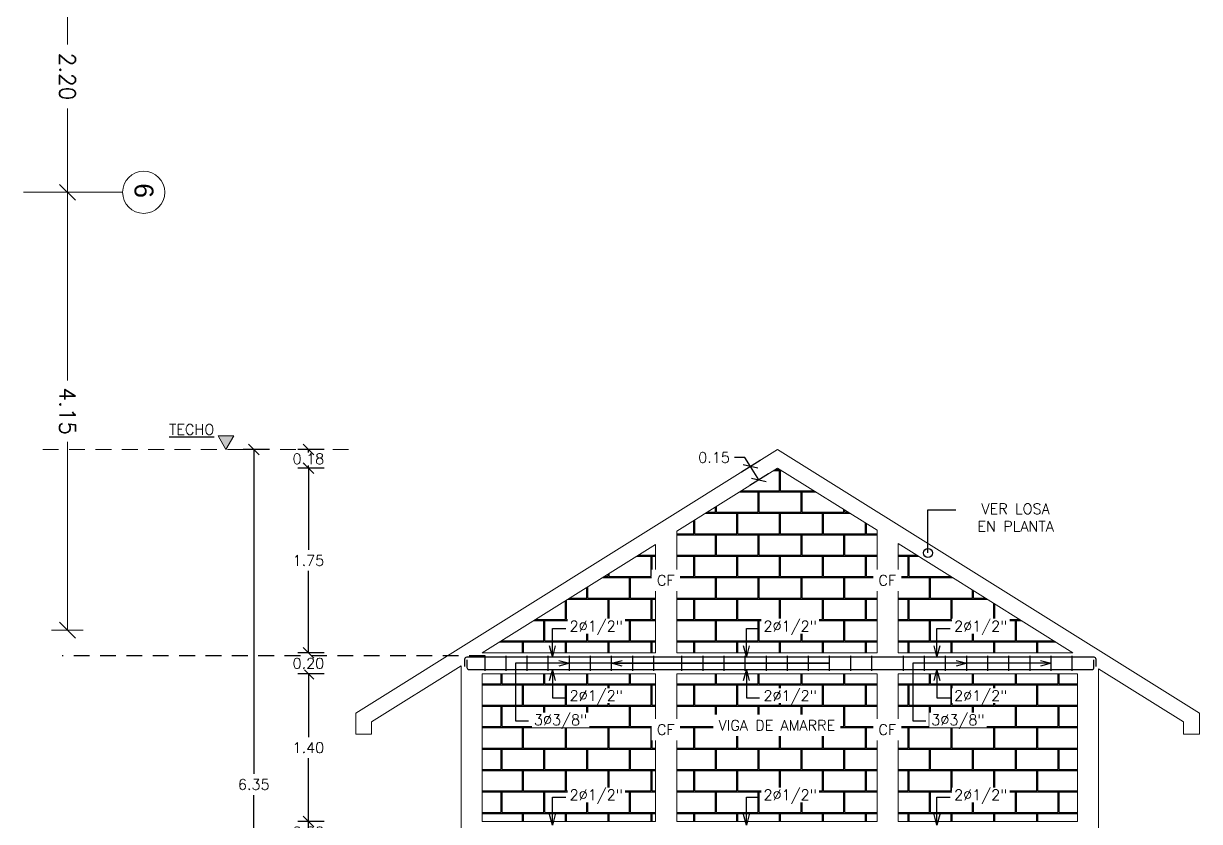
# Model space of a CAD drawing. Header units: metres. Extents: x -44 to 358, y -286 to 66.
# Drawn here: x -22.02 to -10.87, y -90.1 to -82.54 of the extents above; entities that cross this region are included whole.
import ezdxf
from ezdxf import colors
from ezdxf.entities.mleader import LeaderData, LeaderLine
from ezdxf.math import Vec2, Vec3

# ---------------------------------------------------------------- set-up
doc = ezdxf.new("R2010")
doc.units = ezdxf.units.M
doc.header["$LTSCALE"] = 0.3
doc.header["$PDMODE"] = 3
for name, pattern in [('DASHED', [0.75, 0.5, -0.25]), ('Grid Line 1_2_', [22.225, 12.7, -3.175, 3.175, -3.175]), ('HIDDEN', [9.525, 6.35, -3.175])]:
    doc.linetypes.add(name, pattern=pattern)
for name, color, linetype, lineweight in [('0-S-GRID', 1, 'Continuous', 9), ('0-S-GRID-IDEN', 1, 'Continuous', 9), ('Columnas', 7, 'Continuous', 18), ('VIGAS', 1, 'HIDDEN', 15)]:
    doc.layers.add(name, color=color, linetype=linetype, lineweight=lineweight)
for name, color, linetype in [('001-DIMLOSA', 4, 'Continuous'), ('001-DIMTEXTO', 4, 'Continuous'), ('ACERO', 5, 'Continuous'), ('DIMENSIONES', 7, 'Continuous'), ('DIMTEXTO', 4, 'Continuous'), ('HATCH', 8, 'Continuous'), ('TEXTO1', 1, 'Continuous')]:
    doc.layers.add(name, color=color, linetype=linetype)
doc.styles.add('Arial_2', font='arial.ttf', dxfattribs={"height": 0.2})
doc.styles.add('SMPLEX', font='simplex.shx')
doc.dimstyles.new('DIM-50', dxfattribs={"dimscale": 0.5, "dimtxt": 0.2, "dimasz": 0.2, "dimexe": 0.2, "dimexo": 0.2, "dimgap": 0.1, "dimtad": 0, "dimtih": 1, "dimtoh": 1, "dimzin": 0, "dimdsep": 46, "dimtxsty": 'SMPLEX', "dimblk1": 'OBLIQUE', "dimblk2": 'OBLIQUE', "dimsah": 1, "dimcen": 0.2, "dimclrd": 4, "dimclre": 4, "dimclrt": 4, "dimadec": 0, "dimazin": 0, "dimtfac": 1, "dimtmove": 0, "dimatfit": 3, "dimldrblk": 'OPEN30', "dimfxl": 0.3, "dimfxlon": 1, "dimtfill": 1, "dimtolj": 1, "dimtzin": 0, "dimarcsym": 0})
doc.dimstyles.new('DIM-75', dxfattribs={"dimscale": 0.75, "dimtxt": 0.2, "dimasz": 0.2, "dimexe": 0.2, "dimexo": 0.2, "dimgap": 0.1, "dimtad": 0, "dimtih": 1, "dimtoh": 1, "dimzin": 0, "dimdsep": 46, "dimtxsty": 'SMPLEX', "dimblk1": 'OBLIQUE', "dimblk2": 'OBLIQUE', "dimsah": 1, "dimcen": 0.2, "dimclrd": 4, "dimclre": 4, "dimclrt": 4, "dimadec": 0, "dimazin": 0, "dimtfac": 1, "dimtmove": 0, "dimatfit": 3, "dimldrblk": 'OBLIQUE', "dimfxl": 0.2, "dimfxlon": 1, "dimtfill": 1, "dimtolj": 1, "dimtzin": 0, "dimarcsym": 0})
pattern_1 = [(360, (-20.93746, -163.17626), (0.2032, 0.2032), [0.396875, -0.009525]), (360, (-21.14066, -163.16674), (0.2032, 0.2032), [0.396875, -0.009525]), (90, (-20.93746, -163.17626), (-0.2032, 0.2032), [-0.212725, 0.193675]), (90, (-20.94698, -163.17626), (-0.2032, 0.2032), [-0.212725, 0.193675])]

# ---------------------------------------------------------------- blocks, each defined once
blk = doc.blocks.new('A$C2BC87D2B')
at = {"layer": '001-DIMTEXTO', "lineweight": 0}
h = blk.add_hatch(color=4, dxfattribs=at)
h.dxf.hatch_style = 1
h.paths.add_polyline_path([(0, 0), (0.112, 0.194), (-0.112, 0.194)])
at = {"layer": '001-DIMTEXTO', "color": 4, "lineweight": 0, "flags": 128}
blk.add_lwpolyline([(0, 0), (0.112, 0.194), (-0.112, 0.194)], close=True, dxfattribs=at)
blk = doc.blocks.new('_OBLIQUE')
at = {"color": 0, "linetype": 'ByBlock'}
blk.add_line((-0.5, -0.5), (0.5, 0.5), dxfattribs=at)
blk = doc.blocks.new('*D791')
at = {"layer": 'DEFPOINTS', "color": 0, "ltscale": 0.2, "transparency": 16777216}
for p in [(-19.837, -86.574), (-14.87, -86.574), (-18.938, -92.925)]:
    blk.add_point(p, dxfattribs=at)
at = {"layer": 'DIMENSIONES', "color": 4, "lineweight": -2, "ltscale": 0.2, "transparency": 16777216}
for p, q in [((-19.687, -86.574), (-19.937, -86.574)), ((-19.837, -86.574), (-19.837, -89.65)), ((-19.837, -92.925), (-19.837, -89.85)), ((-19.687, -92.925), (-19.937, -92.925))]:
    blk.add_line(p, q, dxfattribs=at)
at = {"layer": 'DIMENSIONES', "color": 4, "lineweight": -2, "ltscale": 0.2, "transparency": 16777216, "xscale": 0.1, "yscale": 0.1, "zscale": 0.1}
for p, rotation in [((-19.837, -86.574), 90), ((-19.837, -92.925), 270)]:
    blk.add_blockref('_OBLIQUE', p, dxfattribs=dict(at, rotation=rotation))
at = {"layer": 'DIMENSIONES', "color": 4, "ltscale": 0.2, "transparency": 16777216, "insert": (-19.837, -89.75), "char_height": 0.1, "attachment_point": 5, "style": 'SMPLEX', "bg_fill": 3, "box_fill_scale": 1.1, "bg_fill_color": 256, "bg_fill_true_color": 13158600, "bg_fill_transparency": 0}
blk.add_mtext('\\A1;6.35', dxfattribs=at)
blk = doc.blocks.new('_Open30')
at = {"color": 0, "lineweight": -2}
for p, q in [((-1, 0.27), (0, 0)), ((0, 0), (-1, -0.27)), ((0, 0), (-1, 0))]:
    blk.add_line(p, q, dxfattribs=at)
blk = doc.blocks.new('*D798')
at = {"layer": 'DEFPOINTS', "color": 0, "ltscale": 0.2, "transparency": 16777216}
for p in [(-17.67, -90.1), (-17.67, -90.3)]:
    blk.add_point(p, dxfattribs=at)
at = {"layer": 'DIMENSIONES', "color": 4, "lineweight": -2, "ltscale": 0.2, "transparency": 16777216}
for p, q in [((-19.319, -90.1), (-19.319, -90)), ((-19.169, -90.1), (-19.419, -90.1)), ((-19.169, -90.3), (-19.419, -90.3)), ((-19.319, -90.3), (-19.319, -90.4))]:
    blk.add_line(p, q, dxfattribs=at)
at = {"layer": 'DIMENSIONES', "color": 4, "ltscale": 0.2, "transparency": 16777216, "insert": (-19.319, -90.2), "char_height": 0.1, "attachment_point": 5, "style": 'SMPLEX', "bg_fill": 3, "box_fill_scale": 1.1, "bg_fill_color": 256, "bg_fill_true_color": 13158600, "bg_fill_transparency": 0}
blk.add_mtext('\\A1;0.20', dxfattribs=at)
at = {"layer": 'DEFPOINTS', "color": 0, "ltscale": 0.2, "transparency": 16777216}
blk.add_point((-19.319, -90.1), dxfattribs=at)
at = {"layer": 'DIMENSIONES', "color": 4, "lineweight": -2, "ltscale": 0.2, "transparency": 16777216}
blk.add_line((-19.319, -90.3), (-19.319, -90.1), dxfattribs=at)
blk.add_line((-19.319, -90.3), (-19.319, -90.1), dxfattribs=at)
at = {"layer": 'DIMENSIONES', "color": 4, "lineweight": -2, "ltscale": 0.2, "transparency": 16777216, "xscale": 0.1, "yscale": 0.1, "zscale": 0.1}
for p, rotation in [((-19.319, -90.1), 270), ((-19.319, -90.3), 90)]:
    blk.add_blockref('_OBLIQUE', p, dxfattribs=dict(at, rotation=rotation))
blk = doc.blocks.new('*D799')
at = {"layer": 'DEFPOINTS', "color": 0, "ltscale": 0.2, "transparency": 16777216}
for p in [(-19.319, -88.701), (-17.67, -88.701), (-17.67, -90.1)]:
    blk.add_point(p, dxfattribs=at)
at = {"layer": 'DIMENSIONES', "color": 4, "lineweight": -2, "ltscale": 0.2, "transparency": 16777216}
for p, q in [((-19.169, -88.701), (-19.419, -88.701)), ((-19.319, -88.701), (-19.319, -89.301)), ((-19.319, -90.1), (-19.319, -89.501)), ((-19.169, -90.1), (-19.419, -90.1))]:
    blk.add_line(p, q, dxfattribs=at)
at = {"layer": 'DIMENSIONES', "color": 4, "lineweight": -2, "ltscale": 0.2, "transparency": 16777216, "xscale": 0.1, "yscale": 0.1, "zscale": 0.1}
for p, rotation in [((-19.319, -88.701), 90), ((-19.319, -90.1), 270)]:
    blk.add_blockref('_OBLIQUE', p, dxfattribs=dict(at, rotation=rotation))
at = {"layer": 'DIMENSIONES', "color": 4, "ltscale": 0.2, "transparency": 16777216, "insert": (-19.319, -89.401), "char_height": 0.1, "attachment_point": 5, "style": 'SMPLEX', "bg_fill": 3, "box_fill_scale": 1.1, "bg_fill_color": 256, "bg_fill_true_color": 13158600, "bg_fill_transparency": 0}
blk.add_mtext('\\A1;1.40', dxfattribs=at)
blk = doc.blocks.new('*D800')
at = {"layer": 'DEFPOINTS', "color": 0, "ltscale": 0.2, "transparency": 16777216}
for p in [(-17.67, -88.501), (-17.67, -88.701)]:
    blk.add_point(p, dxfattribs=at)
at = {"layer": 'DIMENSIONES', "color": 4, "lineweight": -2, "ltscale": 0.2, "transparency": 16777216}
for p, q in [((-19.319, -88.501), (-19.319, -88.401)), ((-19.169, -88.501), (-19.419, -88.501)), ((-19.169, -88.701), (-19.419, -88.701)), ((-19.319, -88.701), (-19.319, -88.801))]:
    blk.add_line(p, q, dxfattribs=at)
at = {"layer": 'DIMENSIONES', "color": 4, "lineweight": -2, "ltscale": 0.2, "transparency": 16777216, "xscale": 0.1, "yscale": 0.1, "zscale": 0.1}
for p, rotation in [((-19.319, -88.501), 270), ((-19.319, -88.701), 90)]:
    blk.add_blockref('_OBLIQUE', p, dxfattribs=dict(at, rotation=rotation))
at = {"layer": 'DIMENSIONES', "color": 4, "ltscale": 0.2, "transparency": 16777216, "insert": (-19.319, -88.601), "char_height": 0.1, "attachment_point": 5, "style": 'SMPLEX', "bg_fill": 3, "box_fill_scale": 1.1, "bg_fill_color": 256, "bg_fill_true_color": 13158600, "bg_fill_transparency": 0}
blk.add_mtext('\\A1;0.20', dxfattribs=at)
at = {"layer": 'DEFPOINTS', "color": 0, "ltscale": 0.2, "transparency": 16777216}
blk.add_point((-19.319, -88.501), dxfattribs=at)
blk = doc.blocks.new('*D801')
at = {"layer": 'DEFPOINTS', "color": 0, "ltscale": 0.2, "transparency": 16777216}
for p in [(-19.319, -86.751), (-14.87, -86.751), (-17.67, -88.501)]:
    blk.add_point(p, dxfattribs=at)
at = {"layer": 'DIMENSIONES', "color": 4, "lineweight": -2, "ltscale": 0.2, "transparency": 16777216}
for p, q in [((-19.169, -86.751), (-19.419, -86.751)), ((-19.319, -86.751), (-19.319, -87.526)), ((-19.319, -88.501), (-19.319, -87.726)), ((-19.169, -88.501), (-19.419, -88.501))]:
    blk.add_line(p, q, dxfattribs=at)
at = {"layer": 'DIMENSIONES', "color": 4, "lineweight": -2, "ltscale": 0.2, "transparency": 16777216, "xscale": 0.1, "yscale": 0.1, "zscale": 0.1}
for p, rotation in [((-19.319, -86.751), 90), ((-19.319, -88.501), 270)]:
    blk.add_blockref('_OBLIQUE', p, dxfattribs=dict(at, rotation=rotation))
at = {"layer": 'DIMENSIONES', "color": 4, "ltscale": 0.2, "transparency": 16777216, "insert": (-19.319, -87.626), "char_height": 0.1, "attachment_point": 5, "style": 'SMPLEX', "bg_fill": 3, "box_fill_scale": 1.1, "bg_fill_color": 256, "bg_fill_true_color": 13158600, "bg_fill_transparency": 0}
blk.add_mtext('\\A1;1.75', dxfattribs=at)
blk = doc.blocks.new('*D802')
at = {"layer": 'DEFPOINTS', "color": 0, "ltscale": 0.2, "transparency": 16777216}
for p in [(-14.87, -86.574), (-14.87, -86.751)]:
    blk.add_point(p, dxfattribs=at)
at = {"layer": 'DIMENSIONES', "color": 4, "lineweight": -2, "ltscale": 0.2, "transparency": 16777216}
for p, q in [((-19.169, -86.574), (-19.419, -86.574)), ((-19.319, -86.751), (-19.319, -86.574)), ((-19.169, -86.751), (-19.419, -86.751))]:
    blk.add_line(p, q, dxfattribs=at)
at = {"layer": 'DIMENSIONES', "color": 4, "ltscale": 0.2, "transparency": 16777216, "insert": (-19.319, -86.663), "char_height": 0.1, "attachment_point": 5, "style": 'SMPLEX', "bg_fill": 3, "box_fill_scale": 1.1, "bg_fill_color": 256, "bg_fill_true_color": 13158600, "bg_fill_transparency": 0}
blk.add_mtext('\\A1;0.18', dxfattribs=at)
at = {"layer": 'DEFPOINTS', "color": 0, "ltscale": 0.2, "transparency": 16777216}
blk.add_point((-19.319, -86.574), dxfattribs=at)
at = {"layer": 'DIMENSIONES', "color": 4, "lineweight": -2, "ltscale": 0.2, "transparency": 16777216, "xscale": 0.1, "yscale": 0.1, "zscale": 0.1}
for p, rotation in [((-19.319, -86.574), 90), ((-19.319, -86.751), 270)]:
    blk.add_blockref('_OBLIQUE', p, dxfattribs=dict(at, rotation=rotation))
blk = doc.blocks.new('*D803')
at = {"layer": 'DEFPOINTS', "color": 0, "ltscale": 0.2, "transparency": 16777216}
for p in [(-14.949, -86.624), (-15.128, -86.735), (-14.87, -86.751)]:
    blk.add_point(p, dxfattribs=at)
at = {"layer": 'DIMENSIONES', "color": 4, "lineweight": -2, "ltscale": 0.2, "transparency": 16777216}
for p, q in [((-15.18, -86.65), (-15.28, -86.65)), ((-15.034, -86.677), (-15.212, -86.788)), ((-15.128, -86.735), (-15.18, -86.65)), ((-15.048, -86.862), (-15.128, -86.735)), ((-14.955, -86.804), (-15.133, -86.915))]:
    blk.add_line(p, q, dxfattribs=at)
at = {"layer": 'DIMENSIONES', "color": 4, "lineweight": -2, "ltscale": 0.2, "transparency": 16777216, "xscale": 0.1, "yscale": 0.1, "zscale": 0.1}
for p, rotation in [((-15.128, -86.735), 122.0000000000012), ((-15.048, -86.862), 302.0000000000012)]:
    blk.add_blockref('_OBLIQUE', p, dxfattribs=dict(at, rotation=rotation))
at = {"layer": 'DIMENSIONES', "color": 4, "ltscale": 0.2, "transparency": 16777216, "insert": (-15.473, -86.65), "char_height": 0.1, "attachment_point": 5, "style": 'SMPLEX', "bg_fill": 3, "box_fill_scale": 1.1, "bg_fill_color": 256, "bg_fill_true_color": 13158600, "bg_fill_transparency": 0}
blk.add_mtext('\\A1;0.15', dxfattribs=at)
blk = doc.blocks.new('*U826')
at = {"layer": 'ACERO'}
blk.add_line((0, -0.07), (0, 0.07), dxfattribs=at)
blk = doc.blocks.new('*U827')
at = {"layer": 'HATCH', "color": 0, "linetype": 'ByBlock', "lineweight": -2, "transparency": 16777216}
for p in [(0, 0), (0.2, 0), (0.4, 0), (0.6, 0), (0.8, 0), (1, 0), (1.2, 0), (1.4, 0), (1.6, 0)]:
    blk.add_blockref('*U826', p, dxfattribs=at)
blk = doc.blocks.new('*U822')
at = {"layer": 'ACERO'}
blk.add_line((0, -0.07), (0, 0.07), dxfattribs=at)
blk = doc.blocks.new('*U823')
at = {"layer": 'HATCH', "color": 0, "linetype": 'ByBlock', "lineweight": -2, "transparency": 16777216}
for p in [(0, 0), (0.2, 0), (0.4, 0), (0.6, 0), (0.8, 0), (1, 0), (1.2, 0), (1.4, 0), (1.6, 0), (1.8, 0)]:
    blk.add_blockref('*U822', p, dxfattribs=at)
blk = doc.blocks.new('*U824')
at = {"layer": 'ACERO'}
blk.add_line((0, -0.07), (0, 0.07), dxfattribs=at)
blk = doc.blocks.new('*U825')
at = {"layer": 'HATCH', "color": 0, "linetype": 'ByBlock', "lineweight": -2, "transparency": 16777216}
for p in [(0, 0), (0.2, 0), (0.4, 0), (0.6, 0), (0.8, 0), (1, 0), (1.2, 0), (1.4, 0), (1.6, 0)]:
    blk.add_blockref('*U824', p, dxfattribs=at)
blk = doc.blocks.new('*D1858')
at = {"layer": 'DEFPOINTS', "color": 0, "ltscale": 0.05, "transparency": 16777216}
for p in [(28.792, -18.157), (26.597, -18.574), (28.792, -18.574)]:
    blk.add_point(p, dxfattribs=at)
at = {"layer": 'DIMTEXTO', "color": 4, "lineweight": -2, "ltscale": 0.05, "transparency": 16777216}
for p, q in [((26.597, -18.307), (26.597, -18.007)), ((28.792, -18.307), (28.792, -18.007)), ((26.597, -18.157), (27.391, -18.157)), ((28.792, -18.157), (27.998, -18.157))]:
    blk.add_line(p, q, dxfattribs=at)
at = {"layer": 'DIMTEXTO', "color": 4, "lineweight": -2, "ltscale": 0.05, "transparency": 16777216, "xscale": 0.15, "yscale": 0.15, "zscale": 0.15, "rotation": 180}
blk.add_blockref('_OBLIQUE', (26.597, -18.157), dxfattribs=at)
at = {"layer": 'DIMTEXTO', "color": 4, "lineweight": -2, "ltscale": 0.05, "transparency": 16777216, "xscale": 0.15, "yscale": 0.15, "zscale": 0.15}
blk.add_blockref('_OBLIQUE', (28.792, -18.157), dxfattribs=at)
at = {"layer": 'DIMTEXTO', "color": 4, "ltscale": 0.05, "transparency": 16777216, "insert": (27.694, -18.157), "char_height": 0.15, "attachment_point": 5, "style": 'SMPLEX', "bg_fill": 3, "box_fill_scale": 1.1, "bg_fill_color": 256, "bg_fill_true_color": 13158600, "bg_fill_transparency": 0}
blk.add_mtext('\\A1;2.20', dxfattribs=at)
blk = doc.blocks.new('*D1859')
at = {"layer": 'DEFPOINTS', "color": 0, "ltscale": 0.05, "transparency": 16777216}
for p in [(32.943, -18.157), (28.792, -18.574), (32.943, -18.574)]:
    blk.add_point(p, dxfattribs=at)
at = {"layer": 'DIMTEXTO', "color": 4, "lineweight": -2, "ltscale": 0.05, "transparency": 16777216}
for p, q in [((28.792, -18.307), (28.792, -18.007)), ((32.943, -18.307), (32.943, -18.007)), ((28.792, -18.157), (30.578, -18.157)), ((32.943, -18.157), (31.157, -18.157))]:
    blk.add_line(p, q, dxfattribs=at)
at = {"layer": 'DIMTEXTO', "color": 4, "lineweight": -2, "ltscale": 0.05, "transparency": 16777216, "xscale": 0.15, "yscale": 0.15, "zscale": 0.15, "rotation": 180}
blk.add_blockref('_OBLIQUE', (28.792, -18.157), dxfattribs=at)
at = {"layer": 'DIMTEXTO', "color": 4, "lineweight": -2, "ltscale": 0.05, "transparency": 16777216, "xscale": 0.15, "yscale": 0.15, "zscale": 0.15}
blk.add_blockref('_OBLIQUE', (32.943, -18.157), dxfattribs=at)
at = {"layer": 'DIMTEXTO', "color": 4, "ltscale": 0.05, "transparency": 16777216, "insert": (30.867, -18.157), "char_height": 0.15, "attachment_point": 5, "style": 'SMPLEX', "bg_fill": 3, "box_fill_scale": 1.1, "bg_fill_color": 256, "bg_fill_true_color": 13158600, "bg_fill_transparency": 0}
blk.add_mtext('\\A1;4.15', dxfattribs=at)
blk = doc.blocks.new('A$C70f84f4d')
at = {"layer": '0-S-GRID', "linetype": 'Grid Line 1_2_'}
blk.add_line((13.984, 22.994), (13.984, 22.054), dxfattribs=at)
blk.add_line((13.984, 22.994), (13.984, 22.054), dxfattribs=at)
at = {"layer": '0-S-GRID-IDEN'}
blk.add_circle((13.984, 23.194), 0.2, dxfattribs=at)
at = {"layer": 'DIMTEXTO', "insert": (14.038, 23.286), "char_height": 0.179, "width": 0.16835, "attachment_point": 3, "style": 'Arial_2'}
blk.add_mtext('6', dxfattribs=at)
at = {"layer": 'DIMTEXTO', "color": 1, "ltscale": 0.05}
dim = blk.add_linear_dim(base=(13.984005152, 22.470335257), p1=(11.789005152, 22.054129454), p2=(13.984005152, 22.054129484), dimstyle='DIM-75', override={"dimtmove": 1}, dxfattribs=at)
dim.commit()
dim.dimension.update_dxf_attribs({"geometry": '*D1858', "text_midpoint": (12.886505152, 22.470335257), "insert": (-14.807979834, 40.627740877)})
dim = blk.add_linear_dim(base=(18.135, 22.47), p1=(13.984, 22.054), p2=(18.135, 22.054), dimstyle='DIM-75', override={"dimtmove": 1}, dxfattribs=at)
dim.commit()
dim.dimension.update_dxf_attribs({"geometry": '*D1859', "text_midpoint": (16.059, 22.47), "insert": (-14.808, 40.628)})

msp = doc.modelspace()

# ---------------------------------------------------------------- hatches: boundary and pattern name
at = {"layer": 'HATCH', "ltscale": 0.2}
h = msp.add_hatch(dxfattribs=at)
h.set_pattern_fill('AR-B816C', color=256, scale=0.001, angle=-90)
h.set_pattern_definition(pattern_1)
h.paths.add_polyline_path([(-13.9268875, -88.5005917), (-13.9268875, -87.3402167), (-14.8698993, -86.7509575), (-15.826886, -87.3489492), (-15.826886, -88.5005917)])
h = msp.add_hatch(dxfattribs=at)
h.set_pattern_fill('AR-B816C', color=256, scale=0.001, angle=-90)
h.set_pattern_definition(pattern_1)
h.paths.add_polyline_path([(-16.026886, -88.5005917), (-16.026886, -87.473923), (-17.6698993, -88.5005917)])
h = msp.add_hatch(dxfattribs=at)
h.set_pattern_fill('AR-B816C', color=256, scale=0.001, angle=-90)
h.set_pattern_definition(pattern_1)
h.paths.add_polyline_path([(-12.0698993, -88.5005917), (-13.7268875, -87.4651906), (-13.7268875, -88.5005917)])
h = msp.add_hatch(dxfattribs=at)
h.set_pattern_fill('AR-B816C', color=256, scale=0.001, angle=-90)
h.set_pattern_definition(pattern_1)
h.paths.add_polyline_path([(-16.026886, -88.7005917), (-17.6698993, -88.7005917), (-17.6698993, -90.1004349), (-16.026886, -90.1004349)])
h = msp.add_hatch(dxfattribs=at)
h.set_pattern_fill('AR-B816C', color=256, scale=0.001, angle=-90)
h.set_pattern_definition(pattern_1)
h.paths.add_polyline_path([(-15.826886, -90.1004349), (-13.9268875, -90.1004349), (-13.9268875, -88.7005917), (-15.826886, -88.7005917)])
h = msp.add_hatch(dxfattribs=at)
h.set_pattern_fill('AR-B816C', color=256, scale=0.001, angle=-90)
h.set_pattern_definition(pattern_1)
h.paths.add_polyline_path([(-13.7268875, -88.7005917), (-13.7268875, -90.1004349), (-12.0268875, -90.1004349), (-12.0268875, -88.7005917)])

# ---------------------------------------------------------------- linework, layer by layer
at = {"layer": 'TEXTO1', "color": 8, "linetype": 'DASHED', "lineweight": 0}
msp.add_line((-18.9375522, -86.5740808), (-21.9083306, -86.5740808), dxfattribs=at)
at = {"layer": 'VIGAS', "linetype": 'ByBlock'}
for p, q in [((-18.8698993, -89.0735582), (-14.8698993, -86.5740808)), ((-10.8698993, -89.0735582), (-14.8698993, -86.5740808)), ((-15.826886, -87.3489492), (-14.8698993, -86.7509575)), ((-13.9268875, -87.3402167), (-14.8698993, -86.7509575)), ((-15.826886, -88.5005917), (-15.826886, -87.3489492)), ((-13.9268875, -88.5005917), (-13.9268875, -87.3402167)), ((-17.6698993, -88.5005917), (-16.026886, -87.473923)), ((-16.026886, -88.5005917), (-16.026886, -87.473923)), ((-12.0698993, -88.5005917), (-13.7268875, -87.4651906)), ((-13.7268875, -88.5005917), (-13.7268875, -87.4651906)), ((-17.6698993, -88.5005917), (-16.026886, -88.5005917)), ((-15.826886, -88.5005917), (-13.9268875, -88.5005917)), ((-13.7268875, -88.5005917), (-12.0698993, -88.5005917)), ((-18.7198993, -89.1567045), (-17.8698993, -88.6255656)), ((-17.8698993, -97.9204364), (-17.8698993, -88.6255656)), ((-17.6698993, -90.1004349), (-17.6698993, -88.7005917)), ((-17.6698993, -88.7005917), (-16.026886, -88.7005917)), ((-16.026886, -90.1004349), (-16.026886, -88.7005917)), ((-15.826886, -90.1004349), (-15.826886, -88.7005917)), ((-15.826886, -88.7005917), (-13.9268875, -88.7005917)), ((-13.9268875, -90.1004349), (-13.9268875, -88.7005917)), ((-13.7268875, -90.1004349), (-13.7268875, -88.7005917)), ((-13.7268875, -88.7005917), (-12.0268875, -88.7005917)), ((-12.0268875, -90.1004349), (-12.0268875, -88.7005917)), ((-11.8268875, -88.6524423), (-11.8268875, -97.9204364)), ((-11.0198993, -89.1567045), (-11.8268875, -88.6524423)), ((-18.8698993, -89.0735582), (-18.8698993, -89.2735582)), ((-10.8698993, -89.0735582), (-10.8698993, -89.2735582)), ((-18.7198993, -89.1567045), (-18.7198993, -89.2735582)), ((-11.0198993, -89.1567045), (-11.0198993, -89.2735582)), ((-18.7198993, -89.2735582), (-18.8698993, -89.2735582)), ((-11.0198993, -89.2735582), (-10.8698993, -89.2735582)), ((-17.6698993, -90.1004349), (-16.026886, -90.1004349)), ((-15.826886, -90.1004349), (-13.9268875, -90.1004349)), ((-13.7268875, -90.1004349), (-12.0268875, -90.1004349))]:
    msp.add_line(p, q, dxfattribs=at)

# ---------------------------------------------------------------- block references
at = {"layer": 'HATCH'}
msp.add_blockref('*U825', (-13.6768875, -88.6013277), dxfattribs=at)
at = {"layer": 'TEXTO1', "ltscale": 2, "xscale": 0.6666666666666666, "yscale": 0.6666666666666666, "zscale": 0.6666666666666666}
msp.add_blockref('A$C2BC87D2B', (-20.1007461, -86.5738144), dxfattribs=at)

# ---------------------------------------------------------------- leaders
at = {"layer": '001-DIMLOSA', "lineweight": 0}
for points in [[(-13.3592396, -88.5358791), (-13.3592396, -88.2714784), (-13.2332325, -88.2714784)], [(-13.3592396, -88.6653043), (-13.3592396, -88.929705), (-13.2332325, -88.929705)], [(-13.3592396, -90.1357223), (-13.3592396, -89.8713216), (-13.2332325, -89.8713216)]]:
    msp.add_leader(points, dimstyle='DIM-50', override={"dimgap": 0.1, "dimtad": 0}, dxfattribs=at)
at = {"layer": 'DIMTEXTO', "ltscale": 0.2}
ml = msp.add_multileader_mtext('Standard', dxfattribs=at)
ml.set_content('', color=256)
ml.set_leader_properties()
ml.set_arrow_properties(name='OPEN30')
ml.build(insert=Vec2(0, 0))
ml.multileader.update_dxf_attribs({"text_right_attachment_type": 6, "dogleg_length": 0.36, "arrow_head_size": 0.1})
ctx = ml.context
ctx.base_point, ctx.char_height, ctx.arrow_head_size, ctx.landing_gap_size, ctx.plane_origin = Vec3(-13.2088555, -88.5513277), 0.1, 0.1, 0.01, Vec3(-12.6768875, -88.6013277)
ctx.right_attachment, ctx.text_align_type = 6, 2
notes = []
notes.append((ctx, [(0, (1, 1, 0), (-12.9888555, -88.6013277), (-1, 0), 0.2, [(0, [(-12.2768875, -88.6013277)], 0, [])])]))
ctx.mtext.insert, ctx.mtext.alignment, ctx.mtext.flow_direction = Vec3(-13.1988555, -88.5013277), 3, 5
at = {"layer": 'HATCH', "ltscale": 0.2}
msp.add_leader([(-13.4441749, -87.5551471), (-13.4441749, -87.145193), (-13.1812083, -87.145193)], dimstyle='DIM-50', override={"dimasz": 0.17, "dimgap": 0.1, "dimtad": 0, "dimldrblk": 'DotBlank'}, dxfattribs=at)
for ctx, leaders in notes:
    for number, flags, end, landing, length, lines in leaders:
        leader = LeaderData()
        leader.index, (leader.has_last_leader_line, leader.has_dogleg_vector, leader.attachment_direction) = number, flags
        leader.last_leader_point, leader.dogleg_vector, leader.dogleg_length = Vec3(end), Vec3(landing), length
        for number, points, colour, breaks in lines:
            line = LeaderLine()
            line.index, line.vertices, line.color, line.breaks = number, Vec3.list(points), colors.encode_raw_color(colour), breaks
            leader.lines.append(line)
        ctx.leaders.append(leader)

# ---------------------------------------------------------------- next in the draw order: texts
at = {"layer": '001-DIMTEXTO', "color": 4, "char_height": 0.1, "attachment_point": 5, "style": 'SMPLEX', "bg_fill": 3, "bg_fill_color": 256, "bg_fill_transparency": 0}
for s, insert, box_fill_scale in [('\\A1;VER LOSA\\PEN PLANTA', (-12.6131126, -87.2194941), 1.5), ('\\A1;CF', (-13.8303226, -87.8147984), 1.5), ('\\A1;2∅1/2"', (-12.9437067, -88.2659226), 1.2), ('\\A1;2∅1/2"', (-12.9437067, -88.9241492), 1.2), ('\\A1;CF', (-13.8303226, -89.230011), 1.5), ('\\A1;2∅1/2"', (-12.9437067, -89.8657658), 1.2)]:
    msp.add_mtext(s, dxfattribs=dict(at, insert=insert, box_fill_scale=box_fill_scale))
at = {"layer": 'TEXTO1', "color": 4, "insert": (-20.4257474, -86.3847486), "char_height": 0.1, "width": 0.006391309, "attachment_point": 5, "style": 'SMPLEX', "bg_fill": 2}
msp.add_mtext('\\A1;{\\LTECHO}', dxfattribs=at)

# ---------------------------------------------------------------- next in the draw order: dimensions: what is measured, and where the dimension line sits
at = {"layer": 'DIMENSIONES', "ltscale": 0.2}
dim = msp.add_linear_dim(base=(-19.8365978, -86.5740808), p1=(-18.9375522, -92.9254364), p2=(-14.8698993, -86.5740808), angle=90, dimstyle='DIM-50', override={"dimtmove": 1}, dxfattribs=at)
dim.commit()
dim.dimension.update_dxf_attribs({"geometry": '*D791', "text_midpoint": (-19.8365978, -89.7497586)})

# ---------------------------------------------------------------- next in the draw order: texts
at = {"layer": '001-DIMTEXTO', "color": 4, "char_height": 0.1, "attachment_point": 5, "style": 'SMPLEX', "bg_fill": 3, "box_fill_scale": 1.5, "bg_fill_color": 256, "bg_fill_transparency": 0}
for s, insert in [('\\A1;VIGA DE AMARRE', (-14.8768867, -89.1893213)), ('\\A1;CF', (-15.9303211, -89.230011))]:
    msp.add_mtext(s, dxfattribs=dict(at, insert=insert))

# ---------------------------------------------------------------- next in the draw order: dimensions: what is measured, and where the dimension line sits
at = {"layer": 'DIMENSIONES', "ltscale": 0.2}
dim = msp.add_linear_dim(base=(-19.3186995, -90.1004349), p1=(-17.6698993, -90.3004349), p2=(-17.6698993, -90.1004349), angle=90, dimstyle='DIM-50', override={"dimtmove": 1}, dxfattribs=at)
dim.commit()
dim.dimension.update_dxf_attribs({"geometry": '*D798', "text_midpoint": (-19.3186995, -90.2004349), "dimtype": 160})

# ---------------------------------------------------------------- next in the draw order: leaders
at = {"layer": '001-DIMLOSA', "lineweight": 0}
for points in [[(-17.0048793, -88.6653043), (-17.0048793, -88.929705), (-16.8788722, -88.929705)], [(-15.166293, -88.6653043), (-15.166293, -88.929705), (-15.040286, -88.929705)], [(-17.0048793, -90.1357223), (-17.0048793, -89.8713216), (-16.8788722, -89.8713216)], [(-15.166293, -90.1357223), (-15.166293, -89.8713216), (-15.040286, -89.8713216)]]:
    msp.add_leader(points, dimstyle='DIM-50', override={"dimgap": 0.1, "dimtad": 0}, dxfattribs=at)
at = {"layer": 'HATCH', "ltscale": 0.2}
msp.add_leader([(-13.0768875, -88.6013277), (-13.587326, -88.6013277), (-13.587326, -89.1469348), (-13.4647592, -89.1469348)], dimstyle='DIM-50', dxfattribs=at)

# ---------------------------------------------------------------- next in the draw order: texts
at = {"layer": '001-DIMTEXTO', "color": 4, "char_height": 0.1, "attachment_point": 5, "style": 'SMPLEX', "bg_fill": 3, "box_fill_scale": 1.2, "bg_fill_color": 256, "bg_fill_transparency": 0}
for s, insert in [('\\A1;2∅1/2"', (-16.5893464, -88.9241492)), ('\\A1;2∅1/2"', (-14.7507602, -88.9241492)), ('\\A1;3∅3/8"', (-13.160064, -89.1544403)), ('\\A1;2∅1/2"', (-16.5893464, -89.8657658)), ('\\A1;2∅1/2"', (-14.7507602, -89.8657658))]:
    msp.add_mtext(s, dxfattribs=dict(at, insert=insert))

# ---------------------------------------------------------------- next in the draw order: dimensions: what is measured, and where the dimension line sits
at = {"layer": 'DIMENSIONES', "ltscale": 0.2}
dim = msp.add_linear_dim(base=(-19.3186995, -88.7005917), p1=(-17.6698993, -90.1004349), p2=(-17.6698993, -88.7005917), angle=90, dimstyle='DIM-50', override={"dimtmove": 1}, dxfattribs=at)
dim.commit()
dim.dimension.update_dxf_attribs({"geometry": '*D799', "text_midpoint": (-19.3186995, -89.4005133)})

# ---------------------------------------------------------------- next in the draw order: dimensions: what is measured, and where the dimension line sits
dim = msp.add_linear_dim(base=(-19.3186995, -88.5005917), p1=(-17.6698993, -88.7005917), p2=(-17.6698993, -88.5005917), angle=90, dimstyle='DIM-50', override={"dimtmove": 1}, dxfattribs=at)
dim.commit()
dim.dimension.update_dxf_attribs({"geometry": '*D800', "text_midpoint": (-19.3186995, -88.6005917)})

# ---------------------------------------------------------------- next in the draw order: dimensions: what is measured, and where the dimension line sits
dim = msp.add_linear_dim(base=(-19.3186995, -86.7509575), p1=(-17.6698993, -88.5005917), p2=(-14.8698993, -86.7509575), angle=90, dimstyle='DIM-50', override={"dimtmove": 1}, dxfattribs=at)
dim.commit()
dim.dimension.update_dxf_attribs({"geometry": '*D801', "text_midpoint": (-19.3186995, -87.6257746)})

# ---------------------------------------------------------------- next in the draw order: linework, layer by layer
at = {"layer": 'ACERO'}
for points in [[(-17.8344109, -88.6327441), (-17.8344109, -88.5605917, -0.4142135624), (-17.8144109, -88.5405917), (-11.8732116, -88.5405917, -0.4142120979), (-11.8532116, -88.5605916), (-11.8532116, -88.6327441)], [(-17.8157637, -88.5684393), (-17.8157637, -88.6405917, 0.4142135624), (-17.7957637, -88.6605917), (-11.8904975, -88.6605917, 0.4142120979), (-11.8704975, -88.6405918), (-11.8704975, -88.5684393)]]:
    msp.add_lwpolyline(points, format="xyb", dxfattribs=at)
at = {"layer": 'HATCH', "linetype": 'DASHED'}
msp.add_line((-17.6442696, -88.5311568), (-21.653638, -88.5311568), dxfattribs=at)

# ---------------------------------------------------------------- next in the draw order: block references
at = {"layer": 'HATCH'}
for name, p in [('*U827', (-17.6442696, -88.6013277)), ('*U823', (-15.776886, -88.6013277))]:
    msp.add_blockref(name, p, dxfattribs=at)

# ---------------------------------------------------------------- next in the draw order: texts
at = {"layer": '001-DIMTEXTO', "color": 4, "insert": (-15.9303211, -87.8147984), "char_height": 0.1, "attachment_point": 5, "style": 'SMPLEX', "bg_fill": 3, "box_fill_scale": 1.5, "bg_fill_color": 256, "bg_fill_transparency": 0}
msp.add_mtext('\\A1;CF', dxfattribs=at)

# ---------------------------------------------------------------- next in the draw order: dimensions: what is measured, and where the dimension line sits
at = {"layer": 'DIMENSIONES', "ltscale": 0.2}
dim = msp.add_linear_dim(base=(-19.3186995, -86.5740808), p1=(-14.8698993, -86.7509575), p2=(-14.8698993, -86.5740808), angle=90, dimstyle='DIM-50', override={"dimtmove": 1}, dxfattribs=at)
dim.commit()
dim.dimension.update_dxf_attribs({"geometry": '*D802', "text_midpoint": (-19.3186995, -86.6625191), "dimtype": 160})

# ---------------------------------------------------------------- next in the draw order: leaders
at = {"layer": '001-DIMLOSA', "lineweight": 0}
for points in [[(-17.0048793, -88.5358791), (-17.0048793, -88.2714784), (-16.8788722, -88.2714784)], [(-15.166293, -88.5358791), (-15.166293, -88.2714784), (-15.040286, -88.2714784)]]:
    msp.add_leader(points, dimstyle='DIM-50', override={"dimgap": 0.1, "dimtad": 0}, dxfattribs=at)
at = {"layer": 'DIMTEXTO', "ltscale": 0.2}
ml = msp.add_multileader_mtext('Standard', dxfattribs=at)
ml.set_content('', color=256)
ml.set_leader_properties()
ml.set_arrow_properties(name='OPEN30')
ml.build(insert=Vec2(0, 0))
ml.multileader.update_dxf_attribs({"text_right_attachment_type": 6, "dogleg_length": 0.36, "arrow_head_size": 0.1})
ctx = ml.context
ctx.base_point, ctx.char_height, ctx.arrow_head_size, ctx.landing_gap_size, ctx.plane_origin = Vec3(-16.9762376, -88.5513277), 0.1, 0.1, 0.01, Vec3(-16.4442696, -88.6013277)
ctx.right_attachment, ctx.text_align_type = 6, 2
notes = []
notes.append((ctx, [(0, (1, 1, 0), (-16.7562376, -88.6013277), (-1, 0), 0.2, [(2, [(-16.4442696, -88.6013277), (-15.576886, -88.6013277), (-14.376886, -88.6013277)], 0, [])])]))
ctx.mtext.insert, ctx.mtext.alignment, ctx.mtext.flow_direction = Vec3(-16.9662376, -88.5013277), 3, 5
at = {"layer": 'HATCH', "ltscale": 0.2}
msp.add_leader([(-16.8442696, -88.6013277), (-17.3547081, -88.6013277), (-17.3547081, -89.1469348), (-17.2321413, -89.1469348)], dimstyle='DIM-50', dxfattribs=at)
for ctx, leaders in notes:
    for number, flags, end, landing, length, lines in leaders:
        leader = LeaderData()
        leader.index, (leader.has_last_leader_line, leader.has_dogleg_vector, leader.attachment_direction) = number, flags
        leader.last_leader_point, leader.dogleg_vector, leader.dogleg_length = Vec3(end), Vec3(landing), length
        for number, points, colour, breaks in lines:
            line = LeaderLine()
            line.index, line.vertices, line.color, line.breaks = number, Vec3.list(points), colors.encode_raw_color(colour), breaks
            leader.lines.append(line)
        ctx.leaders.append(leader)

# ---------------------------------------------------------------- next in the draw order: block references
at = {"layer": 'Columnas', "ltscale": 0.2, "rotation": 270}
msp.add_blockref('A$C70f84f4d', (-44.0744118, -70.1515298), dxfattribs=at)

# ---------------------------------------------------------------- next in the draw order: texts
at = {"layer": '001-DIMTEXTO', "color": 4, "char_height": 0.1, "attachment_point": 5, "style": 'SMPLEX', "bg_fill": 3, "box_fill_scale": 1.2, "bg_fill_color": 256, "bg_fill_transparency": 0}
for s, insert in [('\\A1;2∅1/2"', (-16.5893464, -88.2659226)), ('\\A1;2∅1/2"', (-14.7507602, -88.2659226)), ('\\A1;3∅3/8"', (-16.9274461, -89.1544403))]:
    msp.add_mtext(s, dxfattribs=dict(at, insert=insert))

# ---------------------------------------------------------------- next in the draw order: dimensions: what is measured, and where the dimension line sits
at = {"layer": 'DIMENSIONES', "ltscale": 0.2}
dim = msp.add_aligned_dim(p1=(-14.8698993, -86.7509575), p2=(-14.9493872, -86.6237503), distance=0.210028, dimstyle='DIM-50', dxfattribs=at)
dim.commit()
dim.dimension.update_dxf_attribs({"geometry": '*D803', "text_midpoint": (-15.4733501, -86.6502434)})

doc.saveas('drawing.dxf')
